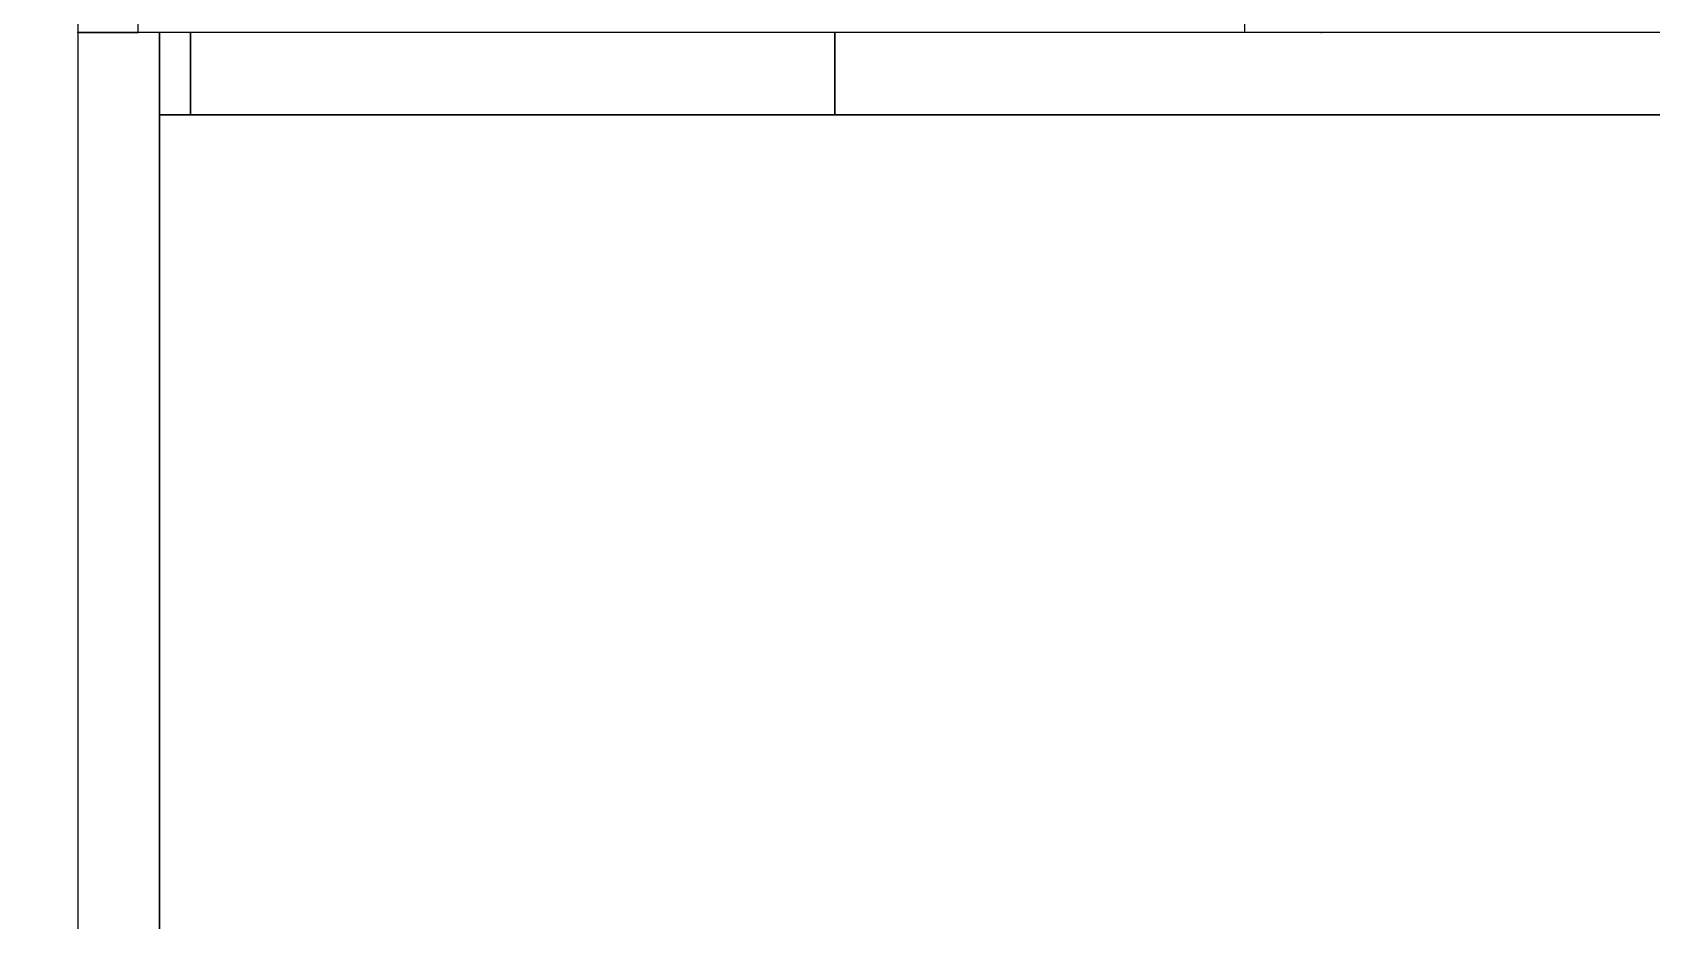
# Model space of a CAD drawing. Header units: millimetres. Extents: x 0 to 11390, y -187 to 7415.
# Drawn here: x 6365 to 8877, y 1192 to 2570 of the extents above; entities that cross this region are included whole.
import ezdxf

# ---------------------------------------------------------------- set-up
doc = ezdxf.new("R2010")
doc.units = ezdxf.units.MM
doc.layers.add('PT Top Right', color=96, linetype='Continuous', true_color=0x007f00)
doc.layers.add('Walls', color=1, linetype='Continuous', true_color=0xff0000)
for name, color, linetype in [('Rooms$Living Room', 7, 'Continuous'), ('Rooms$Terrace', 7, 'Continuous'), ('Windows', 7, 'Continuous')]:
    doc.layers.add(name, color=color, linetype=linetype)

msp = doc.modelspace()

# ---------------------------------------------------------------- linework, layer by layer
at = {"layer": 'PT Top Right'}
for p in [(6434.9, 2569.9), (6561.9, 2569.9), (6610, 2569), (7610, 2569), (8364.4, 2569.9), (6561.9, 2442), (6610, 2442), (7610, 2442)]:
    msp.add_point(p, dxfattribs=at)
at = {"layer": 'Rooms$Living Room'}
msp.add_lwpolyline([(1645.4, 4926.9), (1645.4, 7287.9), (6434.9, 7287.9), (6434.9, 4681.9), (6528.9, 4681.9), (6528.9, 4834.9), (8245.6, 4834.9), (8245.6, 2570), (6528.9, 2570), (6528.9, 3566.9), (6434.9, 3566.9), (6434.9, 127), (3107.5, 127), (3107.5, 4926.9)], close=True, dxfattribs=at)
at = {"layer": 'Rooms$Terrace'}
msp.add_lwpolyline([(6561.9, 0), (11389.9, 0), (11389.9, 2442), (6561.9, 2442)], close=True, dxfattribs=at)
at = {"layer": 'Walls'}
for points in [[(6528.9, 3566.9), (6434.9, 3566.9), (6434.9, 2569.9), (6528.9, 2569.9)], [(6434.9, 127), (6561.9, 127), (6561.9, 2569.9), (6434.9, 2569.9)], [(6561.9, 2442), (6610, 2442), (6610, 2569.9), (6561.9, 2569.9)], [(7610, 2442), (9118.8, 2442), (9118.8, 2569.9), (7610, 2569.9)]]:
    msp.add_lwpolyline(points, close=True, dxfattribs=at)
at = {"layer": 'Windows'}
msp.add_lwpolyline([(6610, 2442), (7610, 2442), (7610, 2569.9), (6610, 2569.9)], close=True, dxfattribs=at)

doc.saveas('drawing.dxf')
